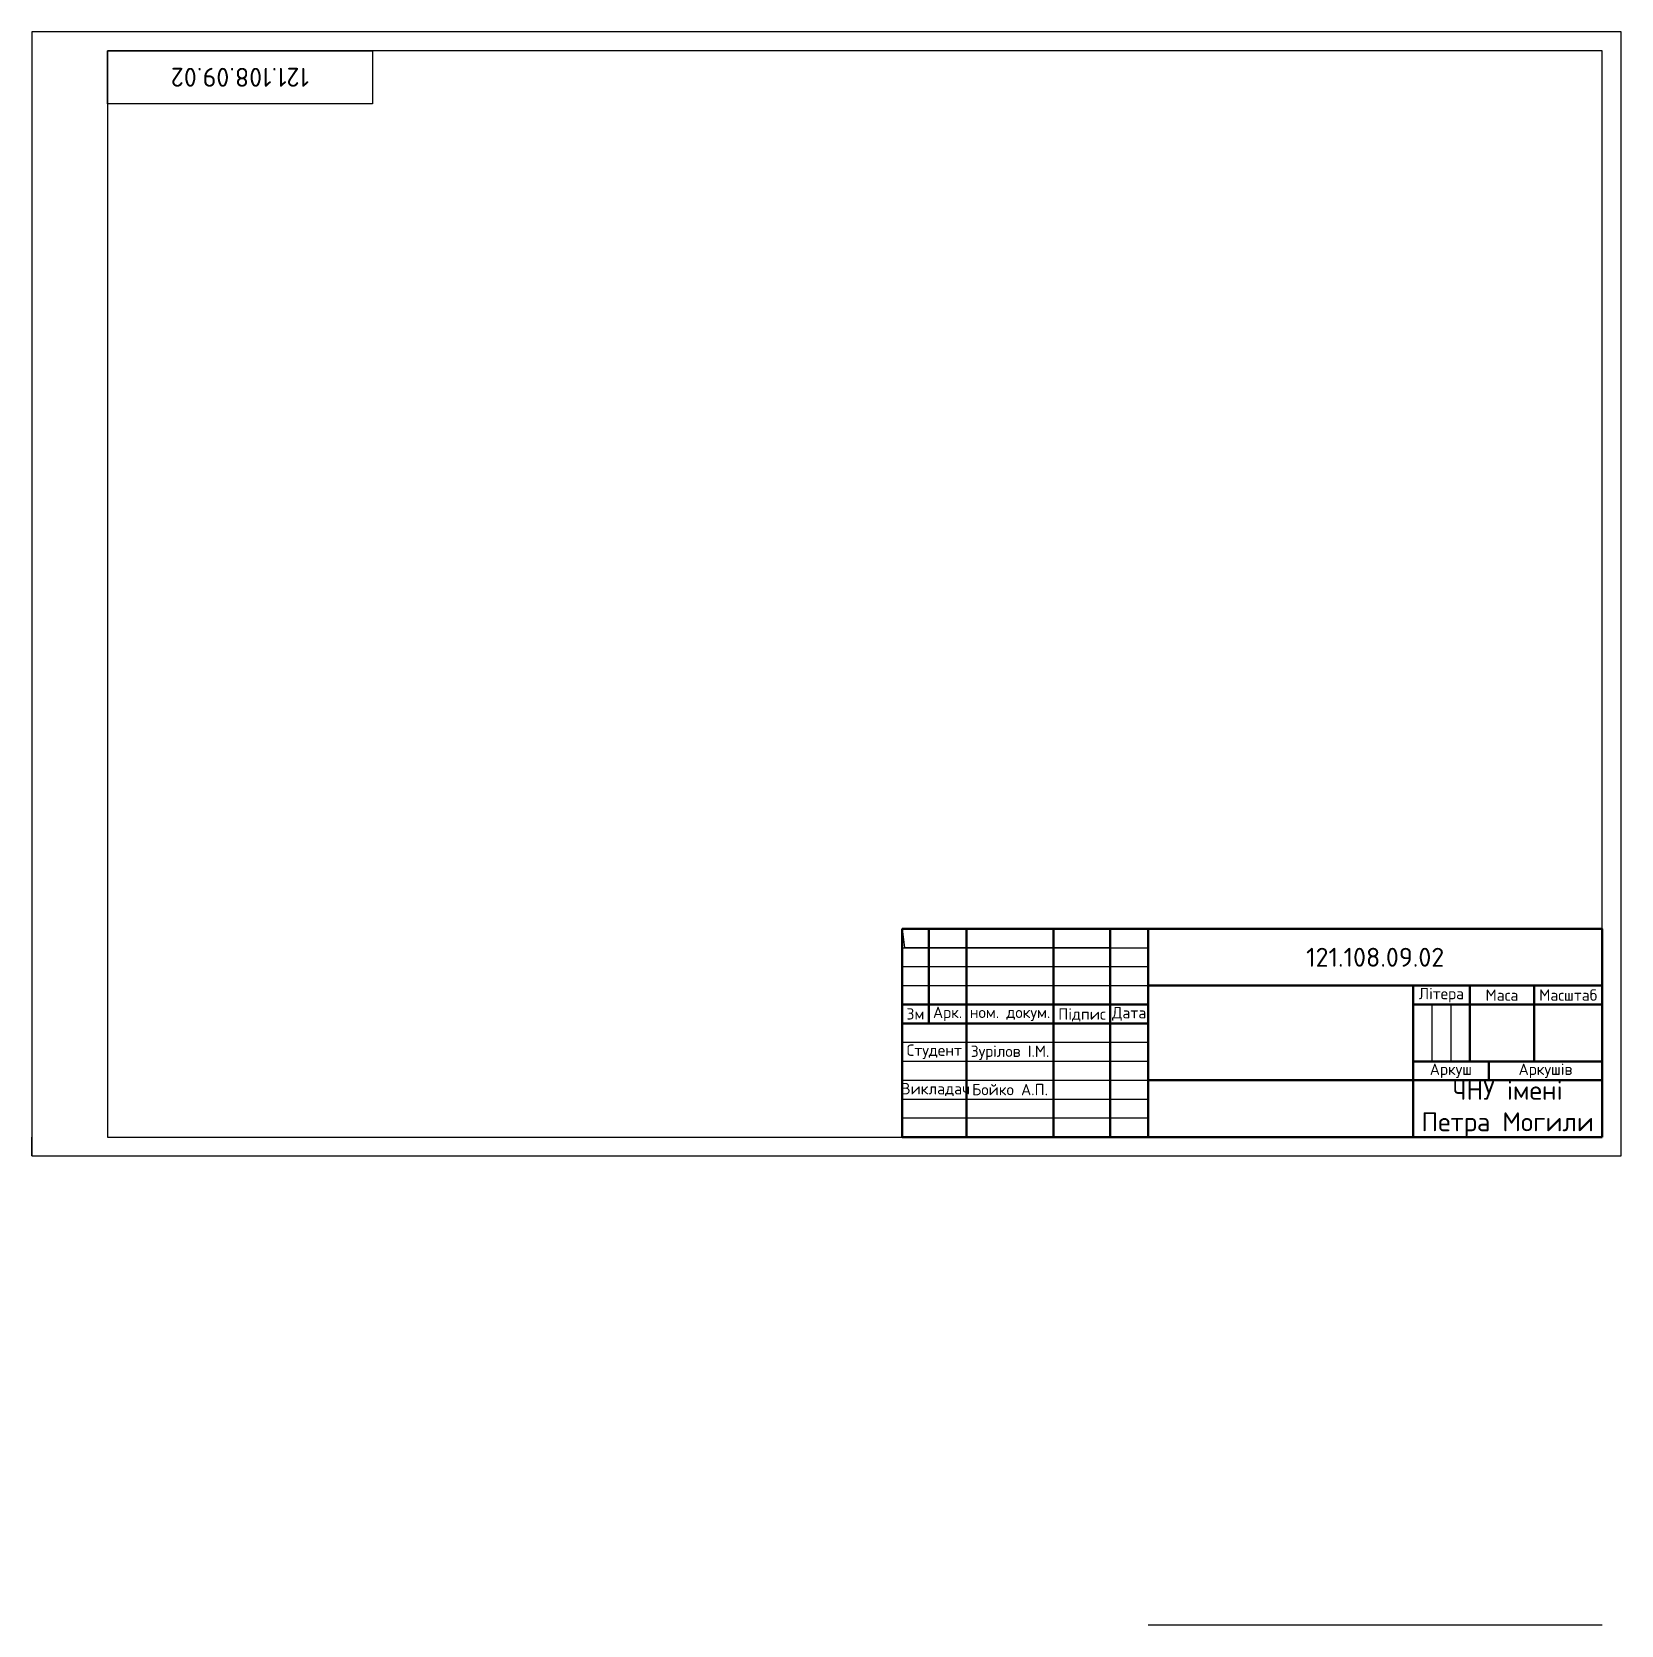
# Model space of a CAD drawing. Header units: inches. Extents: x 0 to 420, y -124 to 297.
import ezdxf

# ---------------------------------------------------------------- set-up
doc = ezdxf.new("R2010")
doc.units = ezdxf.units.IN
doc.header["$MEASUREMENT"] = 0
doc.styles.get("Standard").update_dxf_attribs({"font": 'isocpeur.ttf', "height": 5})

msp = doc.modelspace()

# ---------------------------------------------------------------- linework, layer by layer
for p, q in [((420, 297), (0, 297)), ((0, 297), (0, 297)), ((0, 297), (0, 0)), ((420, 0), (420, 297)), ((415, 292), (20, 292)), ((20, 292), (20, 5)), ((415, 5), (415, 292)), ((230, 60), (230, 60)), ((230, 60), (230, 60)), ((230, 60), (237, 60)), ((230, 60), (230, 55)), ((230, 60), (230, 60)), ((230, 60), (230, 55)), ((230, 60), (230.6, 55.04)), ((270, 60), (285, 60)), ((285, 60), (285, 60)), ((285, 60), (295, 60)), ((295, 60), (295, 60)), ((415, 60), (415, 5)), ((415, 60), (415, 45)), ((415, 45), (415, 60)), ((415, 60), (415, 45)), ((230, 55), (295, 55.03)), ((230, 55), (230, 55)), ((230, 55), (230, 55)), ((230.6, 55.04), (230.6, 55.04)), ((230.6, 55.04), (285, 55.04)), ((230, 50.04), (295, 50.04)), ((230, 45.04), (295, 45.04)), ((415, 45), (397, 45)), ((415, 45), (415, 45)), ((370, 40), (370, 25)), ((370, 40), (370, 33.89)), ((375, 40), (375, 25)), ((230.6, 35.04), (285, 35.04)), ((230, 30.04), (295, 30.04)), ((230, 25.04), (295, 25.04)), ((365, 25), (385, 25)), ((385, 25), (385, 25)), ((230, 20.04), (295, 20.04)), ((230.6, 20.04), (295, 20.04)), ((369.56, 20), (370.93, 20)), ((230, 15.04), (295, 15.04)), ((230, 10.04), (295, 10.04)), ((0, 0), (0, 5)), ((20, 5), (415, 5)), ((0, 0), (420, 0)), ((0, 0), (420, 0)), ((415, -123.96), (295, -123.96))]:
    msp.add_line(p, q)
at = {"lineweight": 50}
for p, q in [((237, 60), (237, 35.04)), ((247, 60), (247, 5)), ((270, 60), (270, 5)), ((285, 60), (285, 5)), ((295, 60), (295, 5)), ((415, 45), (295, 45.04)), ((365, 45), (365, 5)), ((380, 45), (380, 25)), ((397, 45), (397, 25)), ((230, 40.04), (295, 40.04)), ((415, 40), (365, 40)), ((230, 35.04), (295, 35.04)), ((415, 25), (365, 25)), ((385, 25), (385, 20)), ((415, 20), (295, 20.04))]:
    msp.add_line(p, q, dxfattribs=at)
for points in [[(20, 292), (20, 292), (20, 292), (20, 292)], [(20, 292), (20, 292), (20, 292), (20, 292)], [(20, 292), (20, 292), (20, 292), (20, 292)], [(20, 292), (20, 292), (20, 292), (20, 292)], [(20, 292), (90, 292), (90, 278), (20, 278)]]:
    msp.add_lwpolyline(points, close=True)
msp.add_lwpolyline([(415, 5), (230, 5), (230, 60), (415, 60)], close=True, dxfattribs=at)

# ---------------------------------------------------------------- texts
at = {"insert": (55, 285), "char_height": 5, "attachment_point": 5, "rotation": 180}
msp.add_mtext_dynamic_manual_height_columns('121.108.09.02', width=70, gutter_width=25, heights=[0], dxfattribs=at)
at = {"attachment_point": 5}
for s, width, insert, char_height in [('121.108.09.02', 120, (355, 52.5), 5), ('Літера', 15, (372.5, 42.5), 3), ('Маса', 17, (388.5, 42.5), 3), ('Масштаб', 18, (406, 42.5), 3), ('3м', 7, (233.5, 37.54), 3), ('Арк.', 10, (242, 37.54), 3), ('{\\H0.6x;ном. докум.}', 23, (258.5, 37.54), 5), ('Підпис', 15, (277.5, 37.26), 3), ('Дата', 10, (290, 37.54), 3), ('Студент', 17, (238.5, 27.54), 3), ('Зурілов І.М.', 23, (258.5, 27.26), 3), ('Аркуш', 20, (375, 22.5), 3), ('Аркушів', 30, (400, 22.5), 3), ('Викладач', 16.4042, (238.8, 17.54), 3), ('Бойко А.П.', 23, (258.5, 17.54), 3), ('ЧНУ імені Петра Могили', 50, (390, 12.51), 5)]:
    msp.add_mtext_dynamic_manual_height_columns(s, width=width, gutter_width=25, heights=[0], dxfattribs=dict(at, insert=insert, char_height=char_height))

doc.saveas('drawing.dxf')
